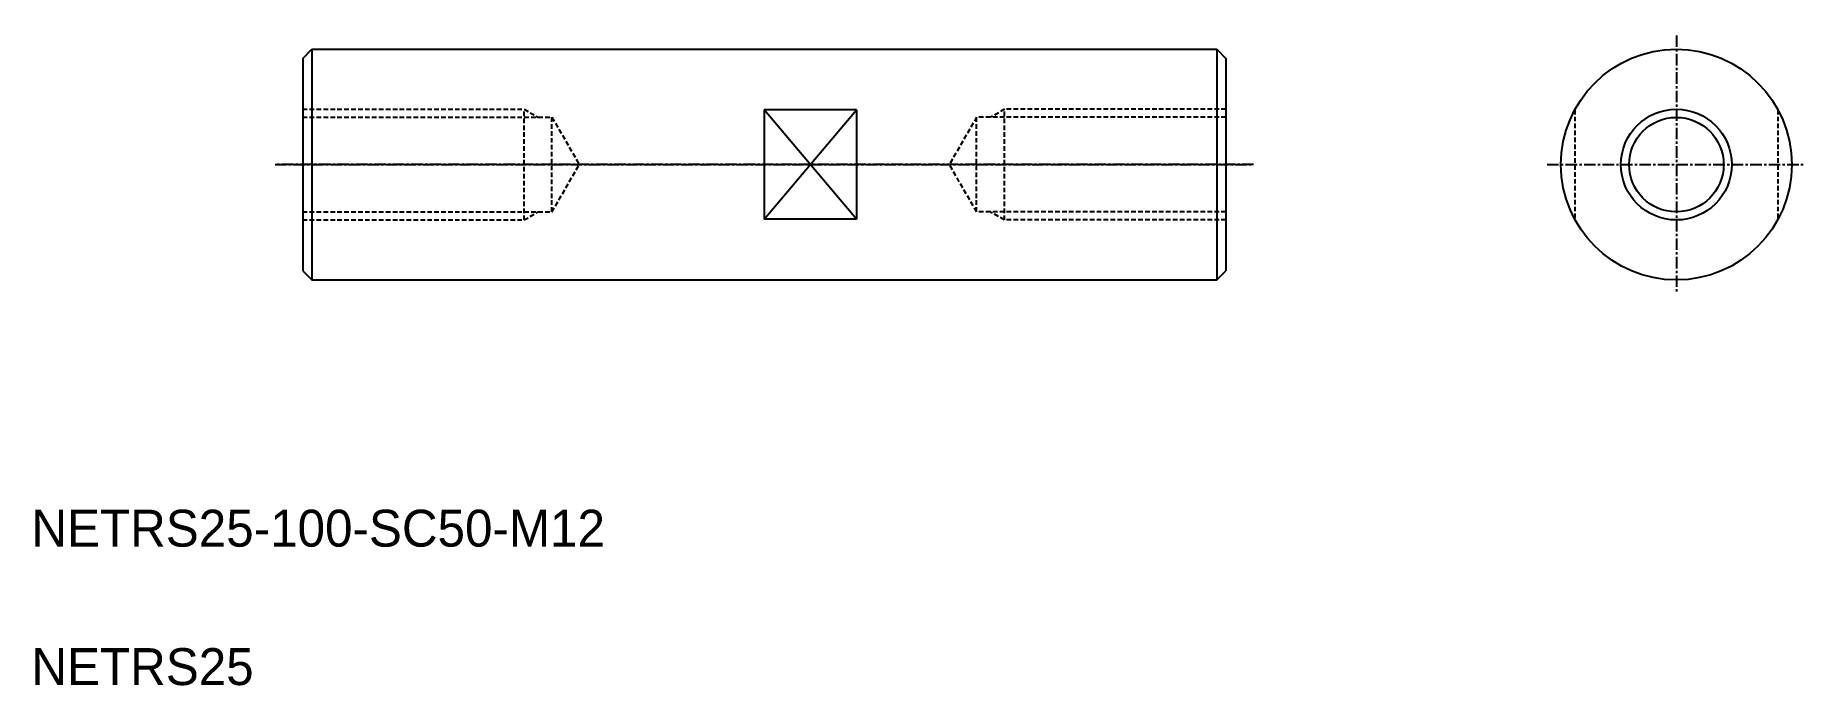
# Model space of a CAD drawing. Extents: x -802 to -611, y -460 to -389.
import ezdxf

# ---------------------------------------------------------------- set-up
doc = ezdxf.new("R2010")
doc.units = 0
doc.linetypes.add('CENTER', pattern=[2, 1.25, -0.25, 0.25, -0.25])
doc.linetypes.add('DASHED', pattern=[0.75, 0.5, -0.25])
doc.layers.get('0').update_dxf_attribs({"linetype": 'CONTINUOUS'})
doc.layers.add('CENTER', color=1, linetype='CENTER')

msp = doc.modelspace()

# ---------------------------------------------------------------- linework, layer by layer
at = {"color": 7, "linetype": 'CONTINUOUS'}
for p, q in [((-773.3, -391.77), (-772.3, -390.77)), ((-772.3, -390.77), (-772.3, -415.77)), ((-772.3, -390.77), (-674.3, -390.77)), ((-674.3, -390.77), (-674.3, -415.77)), ((-674.3, -390.77), (-673.3, -391.77)), ((-773.3, -391.77), (-773.3, -414.77)), ((-673.3, -391.77), (-673.3, -414.77)), ((-713.3, -397.33), (-723.3, -397.33)), ((-723.3, -397.33), (-723.3, -409.2)), ((-713.3, -397.33), (-713.3, -409.2)), ((-713.3, -409.2), (-723.3, -409.2)), ((-773.3, -414.77), (-772.3, -415.77)), ((-772.3, -415.77), (-674.3, -415.77)), ((-674.3, -415.77), (-673.3, -414.77))]:
    msp.add_line(p, q, dxfattribs=at)
at = {"color": 3, "linetype": 'DASHED'}
for p, q in [((-773.3, -397.27), (-749.3, -397.27)), ((-773.3, -398.14), (-746.3, -398.14)), ((-749.3, -409.27), (-749.3, -397.27)), ((-749.3, -397.27), (-747.78, -398.14)), ((-746.3, -398.14), (-743.34, -403.27)), ((-746.3, -408.39), (-746.3, -398.14)), ((-700.3, -398.14), (-703.26, -403.27)), ((-700.3, -408.39), (-700.3, -398.14)), ((-673.3, -398.14), (-700.3, -398.14)), ((-697.3, -397.27), (-698.81, -398.14)), ((-697.3, -409.27), (-697.3, -397.27)), ((-673.3, -397.27), (-697.3, -397.27)), ((-635.51, -397.33), (-635.51, -409.2)), ((-613.51, -397.33), (-613.51, -409.2)), ((-746.3, -408.39), (-743.34, -403.27)), ((-700.3, -408.39), (-703.26, -403.27)), ((-773.3, -408.39), (-746.3, -408.39)), ((-749.3, -409.27), (-747.78, -408.39)), ((-673.3, -408.39), (-700.3, -408.39)), ((-697.3, -409.27), (-698.81, -408.39)), ((-773.3, -409.27), (-749.3, -409.27)), ((-673.3, -409.27), (-697.3, -409.27))]:
    msp.add_line(p, q, dxfattribs=at)
at = {"color": 3, "linetype": 'CONTINUOUS'}
for p, q in [((-713.3, -409.2), (-723.3, -397.33)), ((-723.3, -409.2), (-713.3, -397.33))]:
    msp.add_line(p, q, dxfattribs=at)
at = {"color": 7, "linetype": 'CONTINUOUS'}
for radius in [12.5, 5.12]:
    msp.add_circle((-624.51, -403.27), radius, dxfattribs=at)
at = {"color": 3, "linetype": 'CONTINUOUS'}
msp.add_circle((-624.51, -403.27), 6, dxfattribs=at)
at = {"layer": 'CENTER', "color": 1, "linetype": 'CENTER'}
for p, q in [((-624.51, -389.27), (-624.51, -417.27)), ((-670.3, -403.27), (-776.3, -403.27)), ((-776.3, -403.27), (-670.3, -403.27)), ((-638.51, -403.27), (-610.51, -403.27))]:
    msp.add_line(p, q, dxfattribs=at)

# ---------------------------------------------------------------- texts
at = {"color": 7, "linetype": 'CONTINUOUS'}
for s, p in [('NETRS25-100-SC50-M12', (-802.69, -444.67)), ('NETRS25', (-802.69, -459.67))]:
    msp.add_text(s, height=4, dxfattribs=at).set_placement(p)

doc.saveas('drawing.dxf')
